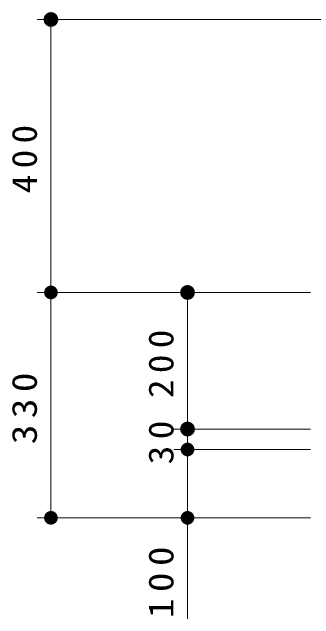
# Model space of a CAD drawing. Units: millimetres on the paper, scale 1:20. Extents: x -365 to 0, y -6 to 257.
# Drawn here: x -323.57 to -301.48, y 78.19 to 122.61 of the extents above; entities that cross this region are included whole.
import ezdxf

# ---------------------------------------------------------------- set-up
doc = ezdxf.new("R2010")
doc.units = ezdxf.units.MM
doc.layers.add('1_20', color=3, linetype='Continuous', lineweight=25)
doc.styles.add('ＭＳ ゴシック', font='')
doc.styles.get('ＭＳ ゴシック').set_extended_font_data('MS Gothic')

# ---------------------------------------------------------------- blocks, each defined once
blk = doc.blocks.new('filled_dot')
at = {"color": 0, "linetype": 'Continuous', "lineweight": -2, "const_width": 1.25}
blk.add_lwpolyline([(-0.625, 0, 1), (0.625, 0, 1)], format="xyb", close=True, dxfattribs=at)

msp = doc.modelspace()

# ---------------------------------------------------------------- linework, layer by layer
at = {"layer": '1_20', "color": 7, "lineweight": 13}
for p, q in [((-300.229, 122.072), (-321.729, 122.072)), ((-320.729, 102.086), (-320.729, 122.072)), ((-301.729, 102.086), (-321.729, 102.086)), ((-320.729, 85.586), (-320.729, 102.086)), ((-310.729, 92.086), (-310.729, 102.086)), ((-301.729, 92.086), (-311.729, 92.086)), ((-310.729, 90.586), (-310.729, 92.086)), ((-301.729, 90.586), (-311.729, 90.586)), ((-310.729, 78.187), (-310.729, 90.586)), ((-301.729, 85.586), (-321.729, 85.586))]:
    msp.add_line(p, q, dxfattribs=at)

# ---------------------------------------------------------------- block references
for p, xscale, yscale, rotation in [((-320.729, 122.072), 0.431, 0.431, 270), ((-310.729, 102.086), 0.431, 0.431, 270), ((-320.729, 102.086), 0.4, 0.4, 270), ((-310.729, 92.086), 0.431, 0.431, 270), ((-310.729, 90.586), 0.4, 0.4, 270), ((-320.729, 85.586), 0.4, 0.4, 90), ((-310.729, 85.586), 0.4, 0.4, 90)]:
    msp.add_blockref('filled_dot', p, dxfattribs=dict(at, xscale=xscale, yscale=yscale, rotation=rotation))

# ---------------------------------------------------------------- texts
at = {"layer": '1_20', "color": 7, "char_height": 1.833, "attachment_point": 8, "rotation": 90, "style": 'ＭＳ ゴシック'}
for s, insert in [('\\T1.33;\\W1.1;400', (-321.729, 112.079)), ('\\T1.33;\\W1.1;200', (-311.729, 97.086)), ('\\T1.33;\\W1.15;330', (-321.729, 93.836)), ('\\T1.34;\\W1.1;30', (-311.729, 91.336)), ('\\T1.33;\\W1.15;100', (-311.729, 81.104))]:
    msp.add_mtext(s, dxfattribs=dict(at, insert=insert))

doc.saveas('drawing.dxf')
